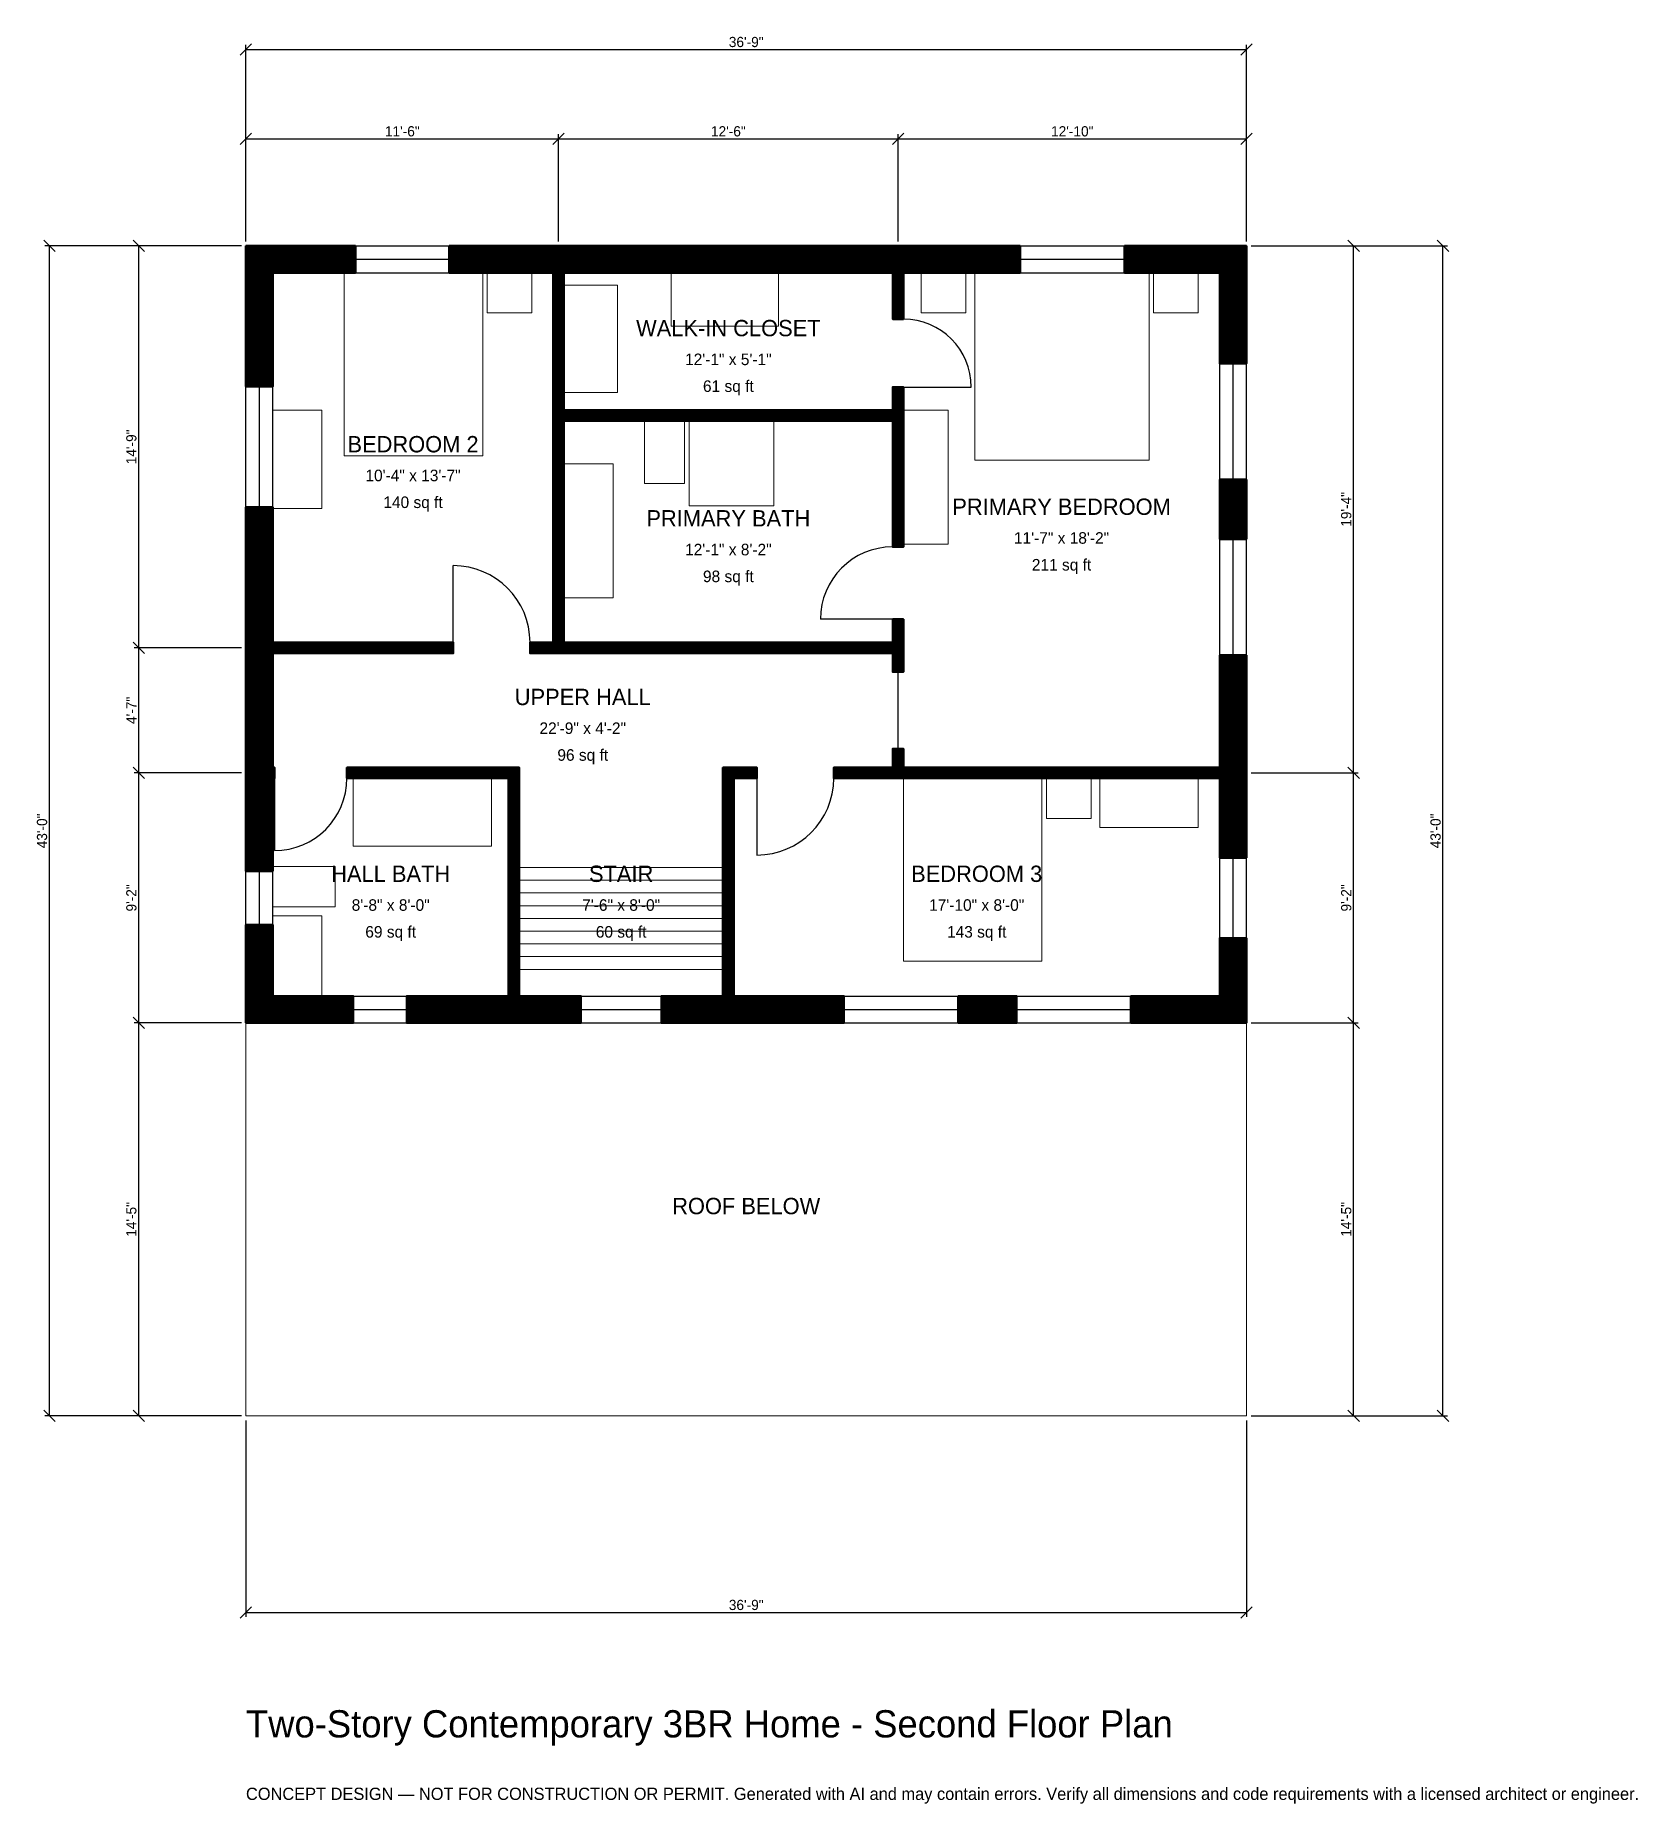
# Model space of a CAD drawing. Header units: inches. Extents: x -93 to 613, y -171 to 609.
import ezdxf
from ezdxf.enums import TextEntityAlignment as Align

# ---------------------------------------------------------------- set-up
doc = ezdxf.new("R2010")
doc.units = ezdxf.units.IN
doc.header["$MEASUREMENT"] = 0
doc.linetypes.add('DASHED', pattern=[0.6, 0.5, -0.1])
for name, color, linetype, lineweight in [('A-ANNO-DIMS', 1, 'Continuous', 13), ('A-ANNO-TEXT', 7, 'Continuous', 18), ('A-AREA-IDEN', 7, 'Continuous', 18), ('A-DOOR', 2, 'Continuous', 25), ('A-FLOR-FIXT', 9, 'Continuous', 13), ('A-FLOR-STRS', 3, 'Continuous', 18), ('A-FURN', 9, 'Continuous', 13), ('A-GLAZ', 4, 'Continuous', 25), ('A-SITE-PAVE', 8, 'Continuous', 13), ('A-WALL', 7, 'Continuous', 50), ('A-WALL-PATT', 8, 'Continuous', 13)]:
    doc.layers.add(name, color=color, linetype=linetype, lineweight=lineweight)
doc.dimstyles.new('PLAN', dxfattribs={"dimtxt": 4.5, "dimasz": 3, "dimexe": 2, "dimexo": 2, "dimgap": 1, "dimtad": 1, "dimdec": 0, "dimlunit": 4, "dimtsz": 2.5, "dimcen": 2.5, "dimclrd": 1, "dimclre": 1, "dimazin": 3, "dimtfac": 1, "dimtmove": 0, "dimatfit": 3})

msp = doc.modelspace()

# ---------------------------------------------------------------- hatches: boundary and pattern name
at = {"layer": 'A-WALL-PATT'}
h = msp.add_hatch(dxfattribs=at)
h.set_pattern_fill('ANSI31', color=8, scale=0.8)
h.paths.add_polyline_path([(210.2362, 173.2283), (210.2362, 173.2283), (206.6929, 173.2283), (183.0709, 173.2283), (183.0709, 185.0394), (206.6929, 185.0394), (210.2362, 185.0394), (210.2362, 281.1024), (210.2362, 285.8268), (214.9606, 285.8268), (225.1969, 285.8268), (225.1969, 281.1024), (214.9606, 281.1024), (214.9606, 185.0394), (218.5039, 185.0394), (263.5171, 185.0394), (263.5171, 173.2283), (218.5039, 173.2283), (214.9606, 173.2283), (214.9606, 173.2283), (210.2362, 173.2283)])
h.paths.add_polyline_path([(124.0157, 173.2283), (120.4724, 173.2283), (120.4724, 173.2283), (115.748, 173.2283), (115.748, 173.2283), (112.2047, 173.2283), (70.8661, 173.2283), (70.8661, 185.0394), (112.2047, 185.0394), (115.748, 185.0394), (115.748, 281.1024), (44.4882, 281.1024), (44.4882, 285.8268), (115.748, 285.8268), (120.4724, 285.8268), (120.4724, 281.1024), (120.4724, 185.0394), (124.0157, 185.0394), (147.6378, 185.0394), (147.6378, 173.2283), (124.0157, 173.2283)])
h.paths.add_polyline_path([(11.811, 173.2283), (11.811, 173.2283), (0, 173.2283), (0, 173.2283), (0, 173.2283), (0, 173.2283), (0, 185.0394), (0, 185.0394), (0, 216.5354), (11.811, 216.5354), (11.811, 185.0394), (47.2441, 185.0394), (47.2441, 173.2283), (11.811, 173.2283)])
h.paths.add_polyline_path([(0, 277.5591), (0, 281.1024), (0, 281.1024), (0, 285.8268), (0, 285.8268), (0, 289.3701), (0, 332.6772), (0, 336.2205), (0, 336.2205), (0, 340.9449), (0, 340.9449), (0, 344.4882), (0, 400.5906), (11.811, 400.5906), (11.811, 344.4882), (11.811, 340.9449), (91.3386, 340.9449), (91.3386, 336.2205), (11.811, 336.2205), (11.811, 332.6772), (11.811, 289.3701), (11.811, 285.8268), (12.5984, 285.8268), (12.5984, 281.1024), (11.811, 281.1024), (11.811, 277.5591), (11.811, 240.1575), (0, 240.1575), (0, 277.5591)])
h.paths.add_polyline_path([(0, 503.937), (0, 503.937), (0, 515.748), (0, 515.748), (0, 515.7481), (11.811, 515.7481), (11.811, 515.748), (48.2283, 515.748), (48.2283, 503.937), (11.811, 503.937), (11.811, 453.7402), (0, 453.7402), (0, 503.937)])
h.paths.add_polyline_path([(131.8898, 515.748), (135.4331, 515.748), (135.4331, 515.7481), (140.1575, 515.7481), (140.1575, 515.748), (143.7008, 515.748), (281.4961, 515.748), (281.4961, 515.748), (285.0394, 515.748), (285.0394, 515.7481), (289.7638, 515.7481), (289.7638, 515.748), (341.1417, 515.748), (341.1417, 503.937), (293.3071, 503.937), (293.3071, 503.937), (289.7638, 503.937), (289.7638, 483.4646), (285.0394, 483.4646), (285.0394, 503.937), (143.7008, 503.937), (140.1575, 503.937), (140.1575, 443.3071), (285.0394, 443.3071), (285.0394, 453.5433), (289.7638, 453.5433), (289.7638, 443.3071), (289.7638, 438.5827), (289.7638, 383.0709), (285.0394, 383.0709), (285.0394, 438.5827), (140.1575, 438.5827), (140.1575, 340.9449), (285.0394, 340.9449), (285.0394, 351.1811), (289.7638, 351.1811), (289.7638, 340.9449), (289.7638, 336.2205), (289.7638, 327.9528), (285.0394, 327.9528), (285.0394, 336.2205), (140.1575, 336.2205), (135.4331, 336.2205), (125.1969, 336.2205), (125.1969, 340.9449), (135.4331, 340.9449), (135.4331, 438.5827), (135.4331, 443.3071), (135.4331, 503.937), (131.8898, 503.937), (89.5669, 503.937), (89.5669, 515.748), (131.8898, 515.748)])
h.paths.add_polyline_path([(429.1339, 515.748), (429.1339, 515.7481), (440.9449, 515.7481), (440.9449, 515.748), (440.9449, 515.748), (440.9449, 503.937), (440.9449, 503.937), (440.9449, 463.9108), (429.1339, 463.9108), (429.1339, 503.937), (387.2047, 503.937), (387.2047, 515.748), (429.1339, 515.748)])
h.paths.add_polyline_path([(440.9449, 386.4829), (429.1339, 386.4829), (429.1339, 412.7297), (440.9449, 412.7297), (440.9449, 386.4829)])
h.paths.add_polyline_path([(440.9449, 289.3701), (440.9449, 285.8268), (440.9449, 285.8268), (440.9449, 281.1024), (440.9449, 281.1024), (440.9449, 277.5591), (440.9449, 246.063), (429.1339, 246.063), (429.1339, 277.5591), (429.1339, 281.1024), (289.7638, 281.1024), (285.0394, 281.1024), (259.0551, 281.1024), (259.0551, 285.8268), (285.0394, 285.8268), (285.0394, 294.0945), (289.7638, 294.0945), (289.7638, 285.8268), (429.1339, 285.8268), (429.1339, 289.3701), (429.1339, 335.3018), (440.9449, 335.3018), (440.9449, 289.3701)])
h.paths.add_polyline_path([(440.9449, 185.0394), (440.9449, 185.0394), (440.9449, 173.2283), (440.9449, 173.2283), (440.9449, 173.2283), (429.1339, 173.2283), (429.1339, 173.2283), (390.0262, 173.2283), (390.0262, 185.0394), (429.1339, 185.0394), (429.1339, 210.6299), (440.9449, 210.6299), (440.9449, 185.0394)])
h.paths.add_polyline_path([(313.9108, 173.2283), (313.9108, 185.0394), (339.6325, 185.0394), (339.6325, 173.2283), (313.9108, 173.2283)])

# ---------------------------------------------------------------- linework, layer by layer
at = {"layer": 'A-DOOR'}
for p, q in [((289.7638, 453.5433), (319.685, 453.5433)), ((91.3386, 340.9449), (91.3386, 374.8031)), ((285.0394, 351.1811), (253.1496, 351.1811)), ((287.4016, 294.0945), (287.4016, 327.9528)), ((12.5984, 281.1024), (12.5984, 249.2126)), ((225.1969, 281.1024), (225.1969, 247.2441))]:
    msp.add_line(p, q, dxfattribs=at)
for centre, radius, start, end in [((289.7638, 453.5433), 29.9213, 0, 90), ((285.0394, 351.1811), 31.8898, 90, 180), ((91.3386, 340.9449), 33.8583, 0, 90), ((12.5984, 281.1024), 31.8898, 270, 360), ((225.1969, 281.1024), 33.8583, 270, 360)]:
    msp.add_arc(centre, radius, start, end, dxfattribs=at)
at = {"layer": 'A-FLOR-FIXT'}
for points in [[(175.5906, 411.0236), (193.3071, 411.0236), (193.3071, 438.5827), (175.5906, 438.5827)], [(195.2756, 401.1811), (232.6772, 401.1811), (232.6772, 438.5827), (195.2756, 438.5827)], [(140.1575, 360.6299), (161.811, 360.6299), (161.811, 419.685), (140.1575, 419.685)], [(47.2441, 251.1811), (108.2677, 251.1811), (108.2677, 281.1024), (47.2441, 281.1024)], [(11.811, 224.4094), (39.3701, 224.4094), (39.3701, 242.126), (11.811, 242.126)], [(11.811, 185.0394), (33.4646, 185.0394), (33.4646, 220.4724), (11.811, 220.4724)]]:
    msp.add_lwpolyline(points, close=True, dxfattribs=at)
at = {"layer": 'A-FLOR-STRS'}
for p, q in [((120.4724, 241.7323), (210.2362, 241.7323)), ((120.4724, 236.122), (210.2362, 236.122)), ((120.4724, 230.5118), (210.2362, 230.5118)), ((120.4724, 224.9016), (210.2362, 224.9016)), ((120.4724, 219.2913), (210.2362, 219.2913)), ((120.4724, 213.6811), (210.2362, 213.6811)), ((120.4724, 208.0709), (210.2362, 208.0709)), ((120.4724, 202.4606), (210.2362, 202.4606)), ((120.4724, 196.8504), (210.2362, 196.8504))]:
    msp.add_line(p, q, dxfattribs=at)
at = {"layer": 'A-FURN'}
for points in [[(43.3071, 423.2283), (104.3307, 423.2283), (104.3307, 503.937), (43.3071, 503.937)], [(106.2992, 486.2205), (125.9843, 486.2205), (125.9843, 503.937), (106.2992, 503.937)], [(187.4016, 480.315), (234.6457, 480.315), (234.6457, 503.937), (187.4016, 503.937)], [(297.6378, 486.2205), (317.3228, 486.2205), (317.3228, 503.937), (297.6378, 503.937)], [(321.2598, 421.2598), (398.0315, 421.2598), (398.0315, 503.937), (321.2598, 503.937)], [(400, 486.2205), (419.685, 486.2205), (419.685, 503.937), (400, 503.937)], [(140.1575, 451.1811), (163.7795, 451.1811), (163.7795, 498.4252), (140.1575, 498.4252)], [(11.811, 400), (33.4646, 400), (33.4646, 443.3071), (11.811, 443.3071)], [(289.7638, 384.252), (309.4488, 384.252), (309.4488, 443.3071), (289.7638, 443.3071)], [(289.7638, 200.3937), (350.7874, 200.3937), (350.7874, 281.1024), (289.7638, 281.1024)], [(352.7559, 263.3858), (372.4409, 263.3858), (372.4409, 281.1024), (352.7559, 281.1024)], [(376.378, 259.4488), (419.685, 259.4488), (419.685, 281.1024), (376.378, 281.1024)]]:
    msp.add_lwpolyline(points, close=True, dxfattribs=at)
at = {"layer": 'A-GLAZ'}
for p, q in [((48.2283, 515.748), (89.5669, 515.748)), ((341.1417, 515.748), (387.2047, 515.748)), ((48.2283, 509.8425), (89.5669, 509.8425)), ((341.1417, 509.8425), (387.2047, 509.8425)), ((48.2283, 503.937), (89.5669, 503.937)), ((341.1417, 503.937), (387.2047, 503.937)), ((429.1339, 412.7297), (429.1339, 463.9108)), ((435.0394, 412.7297), (435.0394, 463.9108)), ((440.9449, 412.7297), (440.9449, 463.9108)), ((0, 400.5906), (0, 453.7402)), ((5.9055, 400.5906), (5.9055, 453.7402)), ((11.811, 400.5906), (11.811, 453.7402)), ((429.1339, 335.3018), (429.1339, 386.4829)), ((435.0394, 335.3018), (435.0394, 386.4829)), ((440.9449, 335.3018), (440.9449, 386.4829)), ((429.1339, 210.6299), (429.1339, 246.063)), ((435.0394, 210.6299), (435.0394, 246.063)), ((440.9449, 210.6299), (440.9449, 246.063)), ((0, 216.5354), (0, 240.1575)), ((5.9055, 216.5354), (5.9055, 240.1575)), ((11.811, 216.5354), (11.811, 240.1575)), ((47.2441, 185.0394), (70.8661, 185.0394)), ((147.6378, 185.0394), (183.0709, 185.0394)), ((263.5171, 185.0394), (313.9108, 185.0394)), ((339.6325, 185.0394), (390.0262, 185.0394)), ((47.2441, 179.1339), (70.8661, 179.1339)), ((47.2441, 173.2283), (70.8661, 173.2283)), ((147.6378, 179.1339), (183.0709, 179.1339)), ((147.6378, 173.2283), (183.0709, 173.2283)), ((263.5171, 179.1339), (313.9108, 179.1339)), ((263.5171, 173.2283), (313.9108, 173.2283)), ((339.6325, 179.1339), (390.0262, 179.1339)), ((339.6325, 173.2283), (390.0262, 173.2283))]:
    msp.add_line(p, q, dxfattribs=at)
at = {"layer": 'A-SITE-PAVE', "linetype": 'DASHED'}
msp.add_lwpolyline([(0, 0), (440.9449, 0), (440.9449, 173.2283), (0, 173.2283)], close=True, dxfattribs=at)
at = {"layer": 'A-WALL'}
for points in [[(0, 503.937), (0, 503.937), (0, 515.748), (0, 515.748), (0, 515.7481), (11.811, 515.7481), (11.811, 515.748), (48.2283, 515.748), (48.2283, 503.937), (11.811, 503.937), (11.811, 453.7402), (0, 453.7402), (0, 503.937)], [(131.8898, 515.748), (135.4331, 515.748), (135.4331, 515.7481), (140.1575, 515.7481), (140.1575, 515.748), (143.7008, 515.748), (281.4961, 515.748), (281.4961, 515.748), (285.0394, 515.748), (285.0394, 515.7481), (289.7638, 515.7481), (289.7638, 515.748), (341.1417, 515.748), (341.1417, 503.937), (293.3071, 503.937), (293.3071, 503.937), (289.7638, 503.937), (289.7638, 483.4646), (285.0394, 483.4646), (285.0394, 503.937), (143.7008, 503.937), (140.1575, 503.937), (140.1575, 443.3071), (285.0394, 443.3071), (285.0394, 453.5433), (289.7638, 453.5433), (289.7638, 443.3071), (289.7638, 438.5827), (289.7638, 383.0709), (285.0394, 383.0709), (285.0394, 438.5827), (140.1575, 438.5827), (140.1575, 340.9449), (285.0394, 340.9449), (285.0394, 351.1811), (289.7638, 351.1811), (289.7638, 340.9449), (289.7638, 336.2205), (289.7638, 327.9528), (285.0394, 327.9528), (285.0394, 336.2205), (140.1575, 336.2205), (135.4331, 336.2205), (125.1969, 336.2205), (125.1969, 340.9449), (135.4331, 340.9449), (135.4331, 438.5827), (135.4331, 443.3071), (135.4331, 503.937), (131.8898, 503.937), (89.5669, 503.937), (89.5669, 515.748), (131.8898, 515.748)], [(429.1339, 515.748), (429.1339, 515.7481), (440.9449, 515.7481), (440.9449, 515.748), (440.9449, 515.748), (440.9449, 503.937), (440.9449, 503.937), (440.9449, 463.9108), (429.1339, 463.9108), (429.1339, 503.937), (387.2047, 503.937), (387.2047, 515.748), (429.1339, 515.748)], [(440.9449, 386.4829), (429.1339, 386.4829), (429.1339, 412.7297), (440.9449, 412.7297), (440.9449, 386.4829)], [(0, 277.5591), (0, 281.1024), (0, 281.1024), (0, 285.8268), (0, 285.8268), (0, 289.3701), (0, 332.6772), (0, 336.2205), (0, 336.2205), (0, 340.9449), (0, 340.9449), (0, 344.4882), (0, 400.5906), (11.811, 400.5906), (11.811, 344.4882), (11.811, 340.9449), (91.3386, 340.9449), (91.3386, 336.2205), (11.811, 336.2205), (11.811, 332.6772), (11.811, 289.3701), (11.811, 285.8268), (12.5984, 285.8268), (12.5984, 281.1024), (11.811, 281.1024), (11.811, 277.5591), (11.811, 240.1575), (0, 240.1575), (0, 277.5591)], [(440.9449, 289.3701), (440.9449, 285.8268), (440.9449, 285.8268), (440.9449, 281.1024), (440.9449, 281.1024), (440.9449, 277.5591), (440.9449, 246.063), (429.1339, 246.063), (429.1339, 277.5591), (429.1339, 281.1024), (289.7638, 281.1024), (285.0394, 281.1024), (259.0551, 281.1024), (259.0551, 285.8268), (285.0394, 285.8268), (285.0394, 294.0945), (289.7638, 294.0945), (289.7638, 285.8268), (429.1339, 285.8268), (429.1339, 289.3701), (429.1339, 335.3018), (440.9449, 335.3018), (440.9449, 289.3701)], [(124.0157, 173.2283), (120.4724, 173.2283), (120.4724, 173.2283), (115.748, 173.2283), (115.748, 173.2283), (112.2047, 173.2283), (70.8661, 173.2283), (70.8661, 185.0394), (112.2047, 185.0394), (115.748, 185.0394), (115.748, 281.1024), (44.4882, 281.1024), (44.4882, 285.8268), (115.748, 285.8268), (120.4724, 285.8268), (120.4724, 281.1024), (120.4724, 185.0394), (124.0157, 185.0394), (147.6378, 185.0394), (147.6378, 173.2283), (124.0157, 173.2283)], [(210.2362, 173.2283), (210.2362, 173.2283), (206.6929, 173.2283), (183.0709, 173.2283), (183.0709, 185.0394), (206.6929, 185.0394), (210.2362, 185.0394), (210.2362, 281.1024), (210.2362, 285.8268), (214.9606, 285.8268), (225.1969, 285.8268), (225.1969, 281.1024), (214.9606, 281.1024), (214.9606, 185.0394), (218.5039, 185.0394), (263.5171, 185.0394), (263.5171, 173.2283), (218.5039, 173.2283), (214.9606, 173.2283), (214.9606, 173.2283), (210.2362, 173.2283)], [(11.811, 173.2283), (11.811, 173.2283), (0, 173.2283), (0, 173.2283), (0, 173.2283), (0, 173.2283), (0, 185.0394), (0, 185.0394), (0, 216.5354), (11.811, 216.5354), (11.811, 185.0394), (47.2441, 185.0394), (47.2441, 173.2283), (11.811, 173.2283)], [(440.9449, 185.0394), (440.9449, 185.0394), (440.9449, 173.2283), (440.9449, 173.2283), (440.9449, 173.2283), (429.1339, 173.2283), (429.1339, 173.2283), (390.0262, 173.2283), (390.0262, 185.0394), (429.1339, 185.0394), (429.1339, 210.6299), (440.9449, 210.6299), (440.9449, 185.0394)], [(313.9108, 173.2283), (313.9108, 185.0394), (339.6325, 185.0394), (339.6325, 173.2283), (313.9108, 173.2283)]]:
    msp.add_lwpolyline(points, close=True, dxfattribs=at)

# ---------------------------------------------------------------- texts
at = {"layer": 'A-ANNO-TEXT'}
for s, height, p in [('Two-Story Contemporary 3BR Home - Second Floor Plan', 12, (0, -141.7323)), ('CONCEPT DESIGN — NOT FOR CONSTRUCTION OR PERMIT. Generated with AI and may contain errors. Verify all dimensions and code requirements with a licensed architect or engineer.', 5.4, (0, -169.2913))]:
    msp.add_text(s, height=height, dxfattribs=at).set_placement(p)
at = {"layer": 'A-AREA-IDEN'}
for s, height, p in [('WALK-IN CLOSET', 7.2, (212.5984, 479.5276)), ('12\'-1" x 5\'-1"', 5.1, (212.5984, 465.748)), ('61 sq ft', 5.1, (212.5984, 453.937)), ('BEDROOM 2', 7.2, (73.622, 428.3465)), ('10\'-4" x 13\'-7"', 5.1, (73.622, 414.5669)), ('140 sq ft', 5.1, (73.622, 402.7559)), ('PRIMARY BATH', 7.2, (212.5984, 395.6693)), ('PRIMARY BEDROOM', 7.2, (359.4488, 400.7874)), ('12\'-1" x 8\'-2"', 5.1, (212.5984, 381.8898)), ('11\'-7" x 18\'-2"', 5.1, (359.4488, 387.0079)), ('211 sq ft', 5.1, (359.4488, 375.1969)), ('98 sq ft', 5.1, (212.5984, 370.0787)), ('UPPER HALL', 7.2, (148.4252, 316.9291)), ('22\'-9" x 4\'-2"', 5.1, (148.4252, 303.1496)), ('96 sq ft', 5.1, (148.4252, 291.3386)), ('HALL BATH', 7.2, (63.7795, 238.9764)), ('STAIR', 7.2, (165.3543, 238.9764)), ('BEDROOM 3', 7.2, (322.0472, 238.9764)), ('8\'-8" x 8\'-0"', 5.1, (63.7795, 225.1969)), ('7\'-6" x 8\'-0"', 5.1, (165.3543, 225.1969)), ('17\'-10" x 8\'-0"', 5.1, (322.0472, 225.1969)), ('69 sq ft', 5.1, (63.7795, 213.3858)), ('60 sq ft', 5.1, (165.3543, 213.3858)), ('143 sq ft', 5.1, (322.0472, 213.3858)), ('ROOF BELOW', 7.2, (220.4724, 92.5197))]:
    msp.add_text(s, height=height, dxfattribs=at).set_placement(p, align=Align.MIDDLE_CENTER)

# ---------------------------------------------------------------- dimensions: what is measured, and where the dimension line sits
at = {"layer": 'A-ANNO-DIMS'}
for base, p1, p2, text in [((0, 602.3622), (0, 515.748), (440.9449, 515.748), '36\'-9"'), ((0, 562.9921), (0, 515.748), (137.7953, 515.748), '11\'-6"'), ((137.7953, 562.9921), (137.7953, 515.748), (287.4016, 515.748), '12\'-6"'), ((287.4016, 562.9921), (287.4016, 515.748), (440.9449, 515.748), '12\'-10"'), ((0, -86.6142), (0, 0), (440.9449, 0), '36\'-9"')]:
    msp.add_linear_dim(base=base, p1=p1, p2=p2, text=text, dimstyle='PLAN', dxfattribs=at).render()
for base, p1, p2, text in [((-86.6142, 0), (0, 0), (0, 515.748), '43\'-0"'), ((-47.2441, 338.5827), (0, 338.5827), (0, 515.748), '14\'-9"'), ((488.189, 283.4646), (440.9449, 283.4646), (440.9449, 515.748), '19\'-4"'), ((527.5591, 0), (440.9449, 0), (440.9449, 515.748), '43\'-0"'), ((-47.2441, 283.4646), (0, 283.4646), (0, 338.5827), '4\'-7"'), ((-47.2441, 173.2283), (0, 173.2283), (0, 283.4646), '9\'-2"'), ((488.189, 173.2283), (440.9449, 173.2283), (440.9449, 283.4646), '9\'-2"'), ((-47.2441, 0), (0, 0), (0, 173.2283), '14\'-5"'), ((488.189, 0), (440.9449, 0), (440.9449, 173.2283), '14\'-5"')]:
    msp.add_linear_dim(base=base, p1=p1, p2=p2, angle=90, text=text, dimstyle='PLAN', dxfattribs=at).render()

doc.saveas('drawing.dxf')
